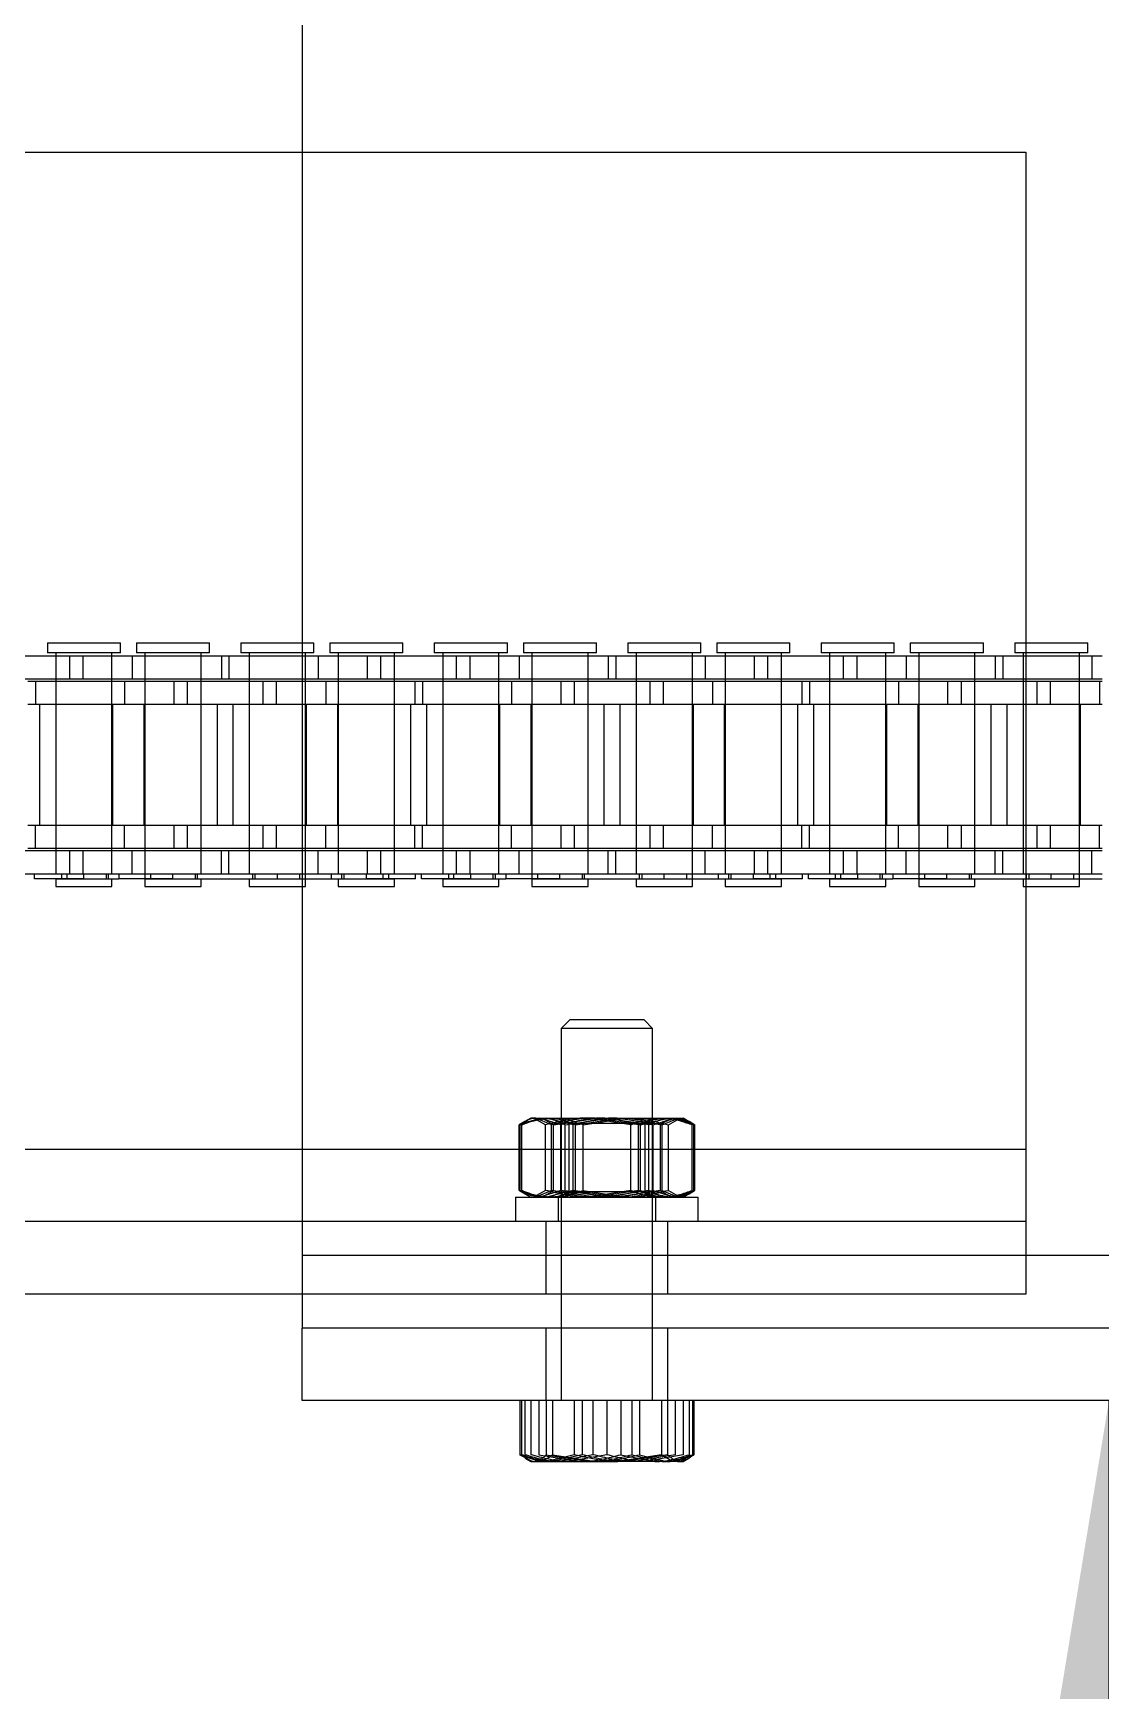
# Model space of a CAD drawing. Header units: metres. Extents: x 0 to 21025, y 0 to 14850.
# Drawn here: x 2810.4 to 2880.5, y 9020.6 to 9129.4 of the extents above; entities that cross this region are included whole.
import ezdxf

# ---------------------------------------------------------------- set-up
doc = ezdxf.new("R2010")
doc.units = ezdxf.units.M
doc.header["$LTSCALE"] = 25
doc.linetypes.add('HIDDEN2', pattern=[4.7625, 3.175, -1.5875])
for name, color, linetype in [('SDM', 7, 'Continuous'), ('SL4', 4, 'Continuous'), ('ST1', 7, 'HIDDEN2')]:
    doc.layers.add(name, color=color, linetype=linetype)
doc.styles.add('ROMANS', font='ROMANS.SHX')
doc.dimstyles.new('25___1-25', dxfattribs={"dimscale": 25, "dimtxt": 2.5, "dimasz": 2, "dimexe": 1.5, "dimexo": 1, "dimgap": 0.5, "dimtad": 1, "dimzin": 12, "dimtxsty": 'ROMANS', "dimcen": 0, "dimclrd": 256, "dimclre": 256, "dimclrt": 3, "dimazin": 3, "dimtfac": 1, "dimtmove": 0, "dimatfit": 0, "dimfxl": 1, "dimlwd": -1, "dimlwe": -1, "dimarcsym": 0})

msp = doc.modelspace()

# ---------------------------------------------------------------- linework, layer by layer
at = {"layer": 'SL4'}
for p, q in [((2828.064, 9261.149), (2828.064, 9121.619)), ((2085.807, 9121.619), (2875.564, 9121.619)), ((2875.564, 9121.619), (2875.564, 9056.144)), ((2875.564, 9089.384), (2879.629, 9089.384)), ((2879.629, 9088.725), (2879.629, 9089.384)), ((2879.629, 9088.725), (2875.564, 9088.725)), ((2875.564, 9088.541), (2879.903, 9088.541)), ((2879.075, 9088.541), (2879.075, 9088.725)), ((2879.903, 9088.541), (2879.903, 9087.021)), ((2879.903, 9088.541), (2880.564, 9088.541)), ((2875.564, 9087.021), (2879.903, 9087.021)), ((2879.075, 9086.869), (2879.075, 9087.021)), ((2879.903, 9087.021), (2880.564, 9087.021)), ((2875.564, 9086.869), (2876.298, 9086.869)), ((2876.298, 9085.349), (2876.298, 9086.869)), ((2876.298, 9086.869), (2877.158, 9086.869)), ((2877.158, 9086.869), (2877.158, 9085.349)), ((2877.158, 9086.869), (2880.564, 9086.869)), ((2875.564, 9085.349), (2876.298, 9085.349)), ((2876.298, 9085.349), (2877.158, 9085.349)), ((2877.158, 9085.349), (2880.564, 9085.349)), ((2879.118, 9085.349), (2879.118, 9077.419)), ((2875.564, 9077.419), (2876.298, 9077.419)), ((2876.298, 9075.899), (2876.298, 9077.419)), ((2876.298, 9077.419), (2877.158, 9077.419)), ((2877.158, 9077.419), (2877.158, 9075.899)), ((2877.158, 9077.419), (2880.564, 9077.419)), ((2875.564, 9075.899), (2876.298, 9075.899)), ((2875.564, 9075.747), (2879.903, 9075.747)), ((2876.298, 9075.899), (2877.158, 9075.899)), ((2877.158, 9075.899), (2880.564, 9075.899)), ((2879.075, 9075.747), (2879.075, 9075.899)), ((2879.903, 9074.227), (2879.903, 9075.747)), ((2879.903, 9075.747), (2880.564, 9075.747)), ((2875.564, 9074.227), (2879.903, 9074.227)), ((2879.903, 9074.227), (2880.564, 9074.227)), ((2875.564, 9073.894), (2880.564, 9073.894)), ((2879.075, 9073.858), (2875.564, 9073.858)), ((2875.564, 9073.384), (2879.075, 9073.384)), ((2875.754, 9073.894), (2875.754, 9073.858)), ((2878.706, 9073.858), (2878.706, 9073.894)), ((2879.075, 9073.384), (2879.075, 9073.858)), ((2085.802, 9056.144), (2875.564, 9056.144)), ((2875.564, 9056.144), (2875.564, 9046.619)), ((2880.564, 9049.146), (2875.564, 9049.146)), ((2875.564, 9046.619), (1925.562, 9046.619)), ((2828.064, 9046.619), (2828.064, 9044.384)), ((2845.064, 9046.619), (2845.064, 9044.384)), ((2851.064, 9044.384), (2851.064, 9046.619)), ((2828.064, 9039.621), (2828.064, 9044.384)), ((2928.064, 9044.384), (2828.064, 9044.384)), ((2928.064, 9039.621), (2828.064, 9039.621)), ((2842.35, 9039.621), (2842.35, 9036.068)), ((2845.921, 9039.621), (2845.921, 9036.068)), ((2851.636, 9039.621), (2851.636, 9036.068)), ((2853.778, 9039.621), (2853.778, 9036.068)), ((2842.35, 9036.068), (2842.695, 9035.891)), ((2842.68, 9035.843), (2843.064, 9035.621)), ((2845.921, 9036.068), (2844.136, 9035.621)), ((2851.636, 9036.068), (2848.778, 9035.621)), ((2853.064, 9035.621), (2853.449, 9035.843)), ((2843.064, 9035.621), (2844.136, 9035.621)), ((2844.136, 9035.621), (2848.778, 9035.621)), ((2852.707, 9035.621), (2848.778, 9035.621)), ((2852.707, 9035.621), (2853.064, 9035.621))]:
    msp.add_line(p, q, dxfattribs=at)
for points, knots in [([(2844.136, 9035.621), (2844.093, 9035.622), (2843.49, 9035.628), (2842.899, 9035.856), (2842.35, 9036.068)], [0, 0, 0, 0, 0.0702006, 1, 1, 1, 1]), ([(2848.778, 9035.621), (2848.711, 9035.622), (2847.746, 9035.628), (2846.8, 9035.856), (2845.921, 9036.068)], [0, 0, 0, 0, 0.0702006, 1, 1, 1, 1]), ([(2852.707, 9035.621), (2852.623, 9035.626), (2852.26, 9035.647), (2851.907, 9035.885), (2851.636, 9036.068)], [0, 0, 0, 0, 0.2318493, 1, 1, 1, 1]), ([(2853.778, 9036.068), (2853.705, 9036.012), (2853.356, 9035.749), (2852.993, 9035.677), (2852.707, 9035.621)], [0, 0, 0, 0, 0.2110008, 1, 1, 1, 1])]:
    msp.add_open_spline(points, degree=3, knots=knots, dxfattribs=at)
at = {"layer": 'ST1'}
for p, q in [((2828.064, 9121.619), (2828.064, 9049.146)), ((2811.332, 9089.384), (2816.129, 9089.384)), ((2811.332, 9089.384), (2811.332, 9088.725)), ((2816.129, 9088.725), (2816.129, 9089.384)), ((2817.18, 9089.384), (2821.977, 9089.384)), ((2817.18, 9089.384), (2817.18, 9088.725)), ((2821.977, 9088.725), (2821.977, 9089.384)), ((2824.032, 9089.384), (2828.829, 9089.384)), ((2824.032, 9089.384), (2824.032, 9088.725)), ((2828.829, 9088.725), (2828.829, 9089.384)), ((2829.88, 9089.384), (2834.677, 9089.384)), ((2829.88, 9089.384), (2829.88, 9088.725)), ((2834.677, 9088.725), (2834.677, 9089.384)), ((2836.732, 9089.384), (2841.529, 9089.384)), ((2836.732, 9089.384), (2836.732, 9088.725)), ((2841.529, 9088.725), (2841.529, 9089.384)), ((2842.58, 9089.384), (2847.377, 9089.384)), ((2842.58, 9089.384), (2842.58, 9088.725)), ((2847.377, 9088.725), (2847.377, 9089.384)), ((2849.432, 9089.384), (2854.229, 9089.384)), ((2849.432, 9089.384), (2849.432, 9088.725)), ((2854.229, 9088.725), (2854.229, 9089.384)), ((2855.28, 9089.384), (2860.077, 9089.384)), ((2855.28, 9089.384), (2855.28, 9088.725)), ((2860.077, 9088.725), (2860.077, 9089.384)), ((2862.132, 9089.384), (2866.929, 9089.384)), ((2862.132, 9089.384), (2862.132, 9088.725)), ((2866.929, 9088.725), (2866.929, 9089.384)), ((2867.98, 9089.384), (2872.777, 9089.384)), ((2867.98, 9089.384), (2867.98, 9088.725)), ((2872.777, 9088.725), (2872.777, 9089.384)), ((2874.832, 9089.384), (2875.564, 9089.384)), ((2874.832, 9089.384), (2874.832, 9088.725)), ((2803.704, 9088.541), (2812.799, 9088.541)), ((2816.129, 9088.725), (2811.332, 9088.725)), ((2811.885, 9088.725), (2811.885, 9074.227)), ((2811.885, 9088.541), (2811.885, 9087.021)), ((2812.799, 9088.541), (2813.659, 9088.541)), ((2812.799, 9087.021), (2812.799, 9088.541)), ((2813.659, 9088.541), (2822.754, 9088.541)), ((2813.659, 9088.541), (2813.659, 9087.021)), ((2815.575, 9074.227), (2815.575, 9088.725)), ((2815.575, 9087.021), (2815.575, 9088.541)), ((2816.905, 9088.541), (2816.905, 9087.021)), ((2821.977, 9088.725), (2817.18, 9088.725)), ((2817.734, 9088.725), (2817.734, 9074.227)), ((2817.734, 9088.541), (2817.734, 9087.021)), ((2821.424, 9074.227), (2821.424, 9088.725)), ((2821.424, 9087.021), (2821.424, 9088.541)), ((2822.754, 9088.541), (2822.754, 9087.021)), ((2822.754, 9088.541), (2829.104, 9088.541)), ((2823.255, 9088.541), (2823.255, 9087.021)), ((2828.829, 9088.725), (2824.032, 9088.725)), ((2824.585, 9088.725), (2824.585, 9074.227)), ((2824.585, 9088.541), (2824.585, 9087.021)), ((2828.275, 9074.227), (2828.275, 9088.725)), ((2828.275, 9087.021), (2828.275, 9088.541)), ((2829.104, 9088.541), (2829.104, 9087.021)), ((2829.104, 9088.541), (2838.199, 9088.541)), ((2834.677, 9088.725), (2829.88, 9088.725)), ((2830.433, 9088.725), (2830.433, 9074.227)), ((2830.433, 9088.541), (2830.433, 9087.021)), ((2832.35, 9087.021), (2832.35, 9088.541)), ((2833.21, 9088.541), (2833.21, 9087.021)), ((2834.123, 9074.227), (2834.123, 9088.725)), ((2834.123, 9087.021), (2834.123, 9088.541)), ((2841.529, 9088.725), (2836.732, 9088.725)), ((2837.285, 9088.725), (2837.285, 9074.227)), ((2837.285, 9088.541), (2837.285, 9087.021)), ((2838.199, 9088.541), (2839.058, 9088.541)), ((2838.199, 9087.021), (2838.199, 9088.541)), ((2839.058, 9088.541), (2848.153, 9088.541)), ((2839.058, 9088.541), (2839.058, 9087.021)), ((2840.975, 9074.227), (2840.975, 9088.725)), ((2840.975, 9087.021), (2840.975, 9088.541)), ((2842.305, 9088.541), (2842.305, 9087.021)), ((2847.377, 9088.725), (2842.58, 9088.725)), ((2843.133, 9088.725), (2843.133, 9074.227)), ((2843.133, 9088.541), (2843.133, 9087.021)), ((2846.823, 9074.227), (2846.823, 9088.725)), ((2846.823, 9087.021), (2846.823, 9088.541)), ((2848.153, 9088.541), (2848.153, 9087.021)), ((2848.153, 9088.541), (2854.503, 9088.541)), ((2848.655, 9088.541), (2848.655, 9087.021)), ((2854.229, 9088.725), (2849.432, 9088.725)), ((2849.985, 9088.725), (2849.985, 9074.227)), ((2849.985, 9088.541), (2849.985, 9087.021)), ((2853.675, 9074.227), (2853.675, 9088.725)), ((2853.675, 9087.021), (2853.675, 9088.541)), ((2854.503, 9088.541), (2854.503, 9087.021)), ((2854.503, 9088.541), (2863.598, 9088.541)), ((2860.077, 9088.725), (2855.28, 9088.725)), ((2855.833, 9088.725), (2855.833, 9074.227)), ((2855.833, 9088.541), (2855.833, 9087.021)), ((2857.75, 9087.021), (2857.75, 9088.541)), ((2858.61, 9088.541), (2858.61, 9087.021)), ((2859.523, 9074.227), (2859.523, 9088.725)), ((2859.523, 9087.021), (2859.523, 9088.541)), ((2866.929, 9088.725), (2862.132, 9088.725)), ((2862.685, 9088.725), (2862.685, 9074.227)), ((2862.685, 9088.541), (2862.685, 9087.021)), ((2863.598, 9088.541), (2864.458, 9088.541)), ((2863.598, 9087.021), (2863.598, 9088.541)), ((2864.458, 9088.541), (2873.553, 9088.541)), ((2864.458, 9088.541), (2864.458, 9087.021)), ((2866.375, 9074.227), (2866.375, 9088.725)), ((2866.375, 9087.021), (2866.375, 9088.541)), ((2867.705, 9088.541), (2867.705, 9087.021)), ((2872.777, 9088.725), (2867.98, 9088.725)), ((2868.533, 9088.725), (2868.533, 9074.227)), ((2868.533, 9088.541), (2868.533, 9087.021)), ((2872.223, 9074.227), (2872.223, 9088.725)), ((2872.223, 9087.021), (2872.223, 9088.541)), ((2873.553, 9088.541), (2873.553, 9087.021)), ((2873.553, 9088.541), (2875.564, 9088.541)), ((2874.055, 9088.541), (2874.055, 9087.021)), ((2875.564, 9088.725), (2874.832, 9088.725)), ((2875.385, 9088.725), (2875.385, 9074.227)), ((2875.385, 9088.541), (2875.385, 9087.021)), ((2879.075, 9087.021), (2879.075, 9088.541)), ((2879.075, 9087.021), (2879.075, 9088.541)), ((2879.903, 9088.541), (2879.903, 9087.021)), ((2803.704, 9087.021), (2812.799, 9087.021)), ((2812.799, 9087.021), (2813.659, 9087.021)), ((2813.659, 9087.021), (2822.754, 9087.021)), ((2822.754, 9087.021), (2829.104, 9087.021)), ((2829.104, 9087.021), (2838.199, 9087.021)), ((2838.199, 9087.021), (2839.058, 9087.021)), ((2839.058, 9087.021), (2848.153, 9087.021)), ((2848.153, 9087.021), (2854.503, 9087.021)), ((2854.503, 9087.021), (2863.598, 9087.021)), ((2863.598, 9087.021), (2864.458, 9087.021)), ((2864.458, 9087.021), (2873.553, 9087.021)), ((2873.553, 9087.021), (2875.564, 9087.021)), ((2810.054, 9086.869), (2816.404, 9086.869)), ((2810.555, 9086.869), (2810.555, 9085.349)), ((2811.885, 9086.869), (2811.885, 9085.349)), ((2815.575, 9085.349), (2815.575, 9086.869)), ((2816.404, 9086.869), (2816.404, 9085.349)), ((2816.404, 9086.869), (2825.499, 9086.869)), ((2817.734, 9086.869), (2817.734, 9085.349)), ((2819.65, 9085.349), (2819.65, 9086.869)), ((2820.51, 9086.869), (2820.51, 9085.349)), ((2821.424, 9085.349), (2821.424, 9086.869)), ((2824.585, 9086.869), (2824.585, 9085.349)), ((2825.499, 9086.869), (2826.358, 9086.869)), ((2825.499, 9085.349), (2825.499, 9086.869)), ((2826.358, 9086.869), (2835.453, 9086.869)), ((2826.358, 9086.869), (2826.358, 9085.349)), ((2828.275, 9085.349), (2828.275, 9086.869)), ((2829.605, 9086.869), (2829.605, 9085.349)), ((2830.433, 9086.869), (2830.433, 9085.349)), ((2834.123, 9085.349), (2834.123, 9086.869)), ((2835.453, 9086.869), (2835.453, 9085.349)), ((2835.453, 9086.869), (2841.803, 9086.869)), ((2835.955, 9086.869), (2835.955, 9085.349)), ((2837.285, 9086.869), (2837.285, 9085.349)), ((2840.975, 9085.349), (2840.975, 9086.869)), ((2841.803, 9086.869), (2841.803, 9085.349)), ((2841.803, 9086.869), (2850.898, 9086.869)), ((2843.133, 9086.869), (2843.133, 9085.349)), ((2845.05, 9085.349), (2845.05, 9086.869)), ((2845.91, 9086.869), (2845.91, 9085.349)), ((2846.823, 9085.349), (2846.823, 9086.869)), ((2849.985, 9086.869), (2849.985, 9085.349)), ((2850.898, 9086.869), (2851.758, 9086.869)), ((2850.898, 9085.349), (2850.898, 9086.869)), ((2851.758, 9086.869), (2860.853, 9086.869)), ((2851.758, 9086.869), (2851.758, 9085.349)), ((2853.675, 9085.349), (2853.675, 9086.869)), ((2855.005, 9086.869), (2855.005, 9085.349)), ((2855.833, 9086.869), (2855.833, 9085.349)), ((2859.523, 9085.349), (2859.523, 9086.869)), ((2860.853, 9086.869), (2860.853, 9085.349)), ((2860.853, 9086.869), (2867.203, 9086.869)), ((2861.355, 9086.869), (2861.355, 9085.349)), ((2862.685, 9086.869), (2862.685, 9085.349)), ((2866.375, 9085.349), (2866.375, 9086.869)), ((2867.203, 9086.869), (2867.203, 9085.349)), ((2867.203, 9086.869), (2875.564, 9086.869)), ((2868.533, 9086.869), (2868.533, 9085.349)), ((2870.45, 9085.349), (2870.45, 9086.869)), ((2871.31, 9086.869), (2871.31, 9085.349)), ((2872.223, 9085.349), (2872.223, 9086.869)), ((2875.385, 9086.869), (2875.385, 9085.349)), ((2879.075, 9075.899), (2879.075, 9086.869)), ((2879.075, 9085.349), (2879.075, 9086.869)), ((2880.405, 9086.869), (2880.405, 9085.349)), ((2810.054, 9085.349), (2816.404, 9085.349)), ((2810.839, 9077.419), (2810.839, 9085.349)), ((2811.885, 9085.349), (2811.885, 9077.419)), ((2815.575, 9077.419), (2815.575, 9085.349)), ((2815.619, 9085.349), (2815.619, 9077.419)), ((2816.404, 9085.349), (2825.499, 9085.349)), ((2817.69, 9077.419), (2817.69, 9085.349)), ((2817.734, 9085.349), (2817.734, 9077.419)), ((2821.424, 9077.419), (2821.424, 9085.349)), ((2822.47, 9085.349), (2822.47, 9077.419)), ((2823.539, 9077.419), (2823.539, 9085.349)), ((2824.585, 9085.349), (2824.585, 9077.419)), ((2825.499, 9085.349), (2826.358, 9085.349)), ((2826.358, 9085.349), (2835.453, 9085.349)), ((2828.275, 9077.419), (2828.275, 9085.349)), ((2828.318, 9085.349), (2828.318, 9077.419)), ((2830.39, 9077.419), (2830.39, 9085.349)), ((2830.433, 9085.349), (2830.433, 9077.419)), ((2834.123, 9077.419), (2834.123, 9085.349)), ((2835.17, 9085.349), (2835.17, 9077.419)), ((2835.453, 9085.349), (2841.803, 9085.349)), ((2836.238, 9077.419), (2836.238, 9085.349)), ((2837.285, 9085.349), (2837.285, 9077.419)), ((2840.975, 9077.419), (2840.975, 9085.349)), ((2841.018, 9085.349), (2841.018, 9077.419)), ((2841.803, 9085.349), (2850.898, 9085.349)), ((2843.09, 9077.419), (2843.09, 9085.349)), ((2843.133, 9085.349), (2843.133, 9077.419)), ((2846.823, 9077.419), (2846.823, 9085.349)), ((2847.87, 9085.349), (2847.87, 9077.419)), ((2848.938, 9077.419), (2848.938, 9085.349)), ((2849.985, 9085.349), (2849.985, 9077.419)), ((2850.898, 9085.349), (2851.758, 9085.349)), ((2851.758, 9085.349), (2860.853, 9085.349)), ((2853.675, 9077.419), (2853.675, 9085.349)), ((2853.718, 9085.349), (2853.718, 9077.419)), ((2855.79, 9077.419), (2855.79, 9085.349)), ((2855.833, 9085.349), (2855.833, 9077.419)), ((2859.523, 9077.419), (2859.523, 9085.349)), ((2860.57, 9085.349), (2860.57, 9077.419)), ((2860.853, 9085.349), (2867.203, 9085.349)), ((2861.638, 9077.419), (2861.638, 9085.349)), ((2862.685, 9085.349), (2862.685, 9077.419)), ((2866.375, 9077.419), (2866.375, 9085.349)), ((2866.418, 9085.349), (2866.418, 9077.419)), ((2867.203, 9085.349), (2875.564, 9085.349)), ((2868.49, 9077.419), (2868.49, 9085.349)), ((2868.533, 9085.349), (2868.533, 9077.419)), ((2872.223, 9077.419), (2872.223, 9085.349)), ((2873.27, 9085.349), (2873.27, 9077.419)), ((2874.338, 9077.419), (2874.338, 9085.349)), ((2875.385, 9085.349), (2875.385, 9077.419)), ((2879.075, 9077.419), (2879.075, 9085.349)), ((2810.054, 9077.419), (2816.404, 9077.419)), ((2810.555, 9075.899), (2810.555, 9077.419)), ((2811.885, 9077.419), (2811.885, 9075.899)), ((2815.575, 9075.899), (2815.575, 9077.419)), ((2816.404, 9075.899), (2816.404, 9077.419)), ((2816.404, 9077.419), (2825.499, 9077.419)), ((2817.734, 9077.419), (2817.734, 9075.899)), ((2819.65, 9075.899), (2819.65, 9077.419)), ((2820.51, 9077.419), (2820.51, 9075.899)), ((2821.424, 9075.899), (2821.424, 9077.419)), ((2824.585, 9077.419), (2824.585, 9075.899)), ((2825.499, 9077.419), (2826.358, 9077.419)), ((2825.499, 9075.899), (2825.499, 9077.419)), ((2826.358, 9077.419), (2835.453, 9077.419)), ((2826.358, 9077.419), (2826.358, 9075.899)), ((2828.275, 9075.899), (2828.275, 9077.419)), ((2829.605, 9075.899), (2829.605, 9077.419)), ((2830.433, 9077.419), (2830.433, 9075.899)), ((2834.123, 9075.899), (2834.123, 9077.419)), ((2835.453, 9075.899), (2835.453, 9077.419)), ((2835.453, 9077.419), (2841.803, 9077.419)), ((2835.955, 9075.899), (2835.955, 9077.419)), ((2837.285, 9077.419), (2837.285, 9075.899)), ((2840.975, 9075.899), (2840.975, 9077.419)), ((2841.803, 9075.899), (2841.803, 9077.419)), ((2841.803, 9077.419), (2850.898, 9077.419)), ((2843.133, 9077.419), (2843.133, 9075.899)), ((2845.05, 9075.899), (2845.05, 9077.419)), ((2845.91, 9077.419), (2845.91, 9075.899)), ((2846.823, 9075.899), (2846.823, 9077.419)), ((2849.985, 9077.419), (2849.985, 9075.899)), ((2850.898, 9077.419), (2851.758, 9077.419)), ((2850.898, 9075.899), (2850.898, 9077.419)), ((2851.758, 9077.419), (2860.853, 9077.419)), ((2851.758, 9077.419), (2851.758, 9075.899)), ((2853.675, 9075.899), (2853.675, 9077.419)), ((2855.005, 9075.899), (2855.005, 9077.419)), ((2855.833, 9077.419), (2855.833, 9075.899)), ((2859.523, 9075.899), (2859.523, 9077.419)), ((2860.853, 9075.899), (2860.853, 9077.419)), ((2860.853, 9077.419), (2867.203, 9077.419)), ((2861.355, 9075.899), (2861.355, 9077.419)), ((2862.685, 9077.419), (2862.685, 9075.899)), ((2866.375, 9075.899), (2866.375, 9077.419)), ((2867.203, 9075.899), (2867.203, 9077.419)), ((2867.203, 9077.419), (2875.564, 9077.419)), ((2868.533, 9077.419), (2868.533, 9075.899)), ((2870.45, 9075.899), (2870.45, 9077.419)), ((2871.31, 9077.419), (2871.31, 9075.899)), ((2872.223, 9075.899), (2872.223, 9077.419)), ((2875.385, 9077.419), (2875.385, 9075.899)), ((2879.075, 9075.899), (2879.075, 9077.419)), ((2880.405, 9075.899), (2880.405, 9077.419)), ((2803.704, 9075.747), (2812.799, 9075.747)), ((2810.054, 9075.899), (2816.404, 9075.899)), ((2811.885, 9075.747), (2811.885, 9074.227)), ((2812.799, 9075.747), (2813.659, 9075.747)), ((2812.799, 9074.227), (2812.799, 9075.747)), ((2813.659, 9075.747), (2822.754, 9075.747)), ((2813.659, 9075.747), (2813.659, 9074.227)), ((2815.575, 9074.227), (2815.575, 9075.747)), ((2816.404, 9075.899), (2825.499, 9075.899)), ((2816.905, 9074.227), (2816.905, 9075.747)), ((2817.734, 9075.747), (2817.734, 9073.894)), ((2821.424, 9074.227), (2821.424, 9075.747)), ((2822.754, 9074.227), (2822.754, 9075.747)), ((2822.754, 9075.747), (2829.104, 9075.747)), ((2823.255, 9074.227), (2823.255, 9075.747)), ((2824.585, 9075.747), (2824.585, 9074.227)), ((2825.499, 9075.899), (2826.358, 9075.899)), ((2826.358, 9075.899), (2835.453, 9075.899)), ((2828.275, 9073.894), (2828.275, 9075.747)), ((2829.104, 9074.227), (2829.104, 9075.747)), ((2829.104, 9075.747), (2838.199, 9075.747)), ((2830.433, 9075.747), (2830.433, 9074.227)), ((2832.35, 9074.227), (2832.35, 9075.747)), ((2833.21, 9075.747), (2833.21, 9074.227)), ((2834.123, 9074.227), (2834.123, 9075.747)), ((2835.453, 9075.899), (2841.803, 9075.899)), ((2837.285, 9075.747), (2837.285, 9074.227)), ((2838.199, 9075.747), (2839.058, 9075.747)), ((2838.199, 9074.227), (2838.199, 9075.747)), ((2839.058, 9075.747), (2848.153, 9075.747)), ((2839.058, 9075.747), (2839.058, 9074.227)), ((2840.975, 9074.227), (2840.975, 9075.747)), ((2841.803, 9075.899), (2850.898, 9075.899)), ((2842.305, 9074.227), (2842.305, 9075.747)), ((2843.133, 9075.747), (2843.133, 9073.894)), ((2846.823, 9074.227), (2846.823, 9075.747)), ((2848.153, 9074.227), (2848.153, 9075.747)), ((2848.153, 9075.747), (2854.503, 9075.747)), ((2848.655, 9074.227), (2848.655, 9075.747)), ((2849.985, 9075.747), (2849.985, 9074.227)), ((2850.898, 9075.899), (2851.758, 9075.899)), ((2851.758, 9075.899), (2860.853, 9075.899)), ((2853.675, 9073.894), (2853.675, 9075.747)), ((2854.503, 9074.227), (2854.503, 9075.747)), ((2854.503, 9075.747), (2863.598, 9075.747)), ((2855.833, 9075.747), (2855.833, 9074.227)), ((2857.75, 9074.227), (2857.75, 9075.747)), ((2858.61, 9075.747), (2858.61, 9074.227)), ((2859.523, 9074.227), (2859.523, 9075.747)), ((2860.853, 9075.899), (2867.203, 9075.899)), ((2862.685, 9075.747), (2862.685, 9074.227)), ((2863.598, 9075.747), (2864.458, 9075.747)), ((2863.598, 9074.227), (2863.598, 9075.747)), ((2864.458, 9075.747), (2873.553, 9075.747)), ((2864.458, 9075.747), (2864.458, 9074.227)), ((2866.375, 9074.227), (2866.375, 9075.747)), ((2867.203, 9075.899), (2875.564, 9075.899)), ((2867.705, 9074.227), (2867.705, 9075.747)), ((2868.533, 9075.747), (2868.533, 9073.894)), ((2872.223, 9074.227), (2872.223, 9075.747)), ((2873.553, 9074.227), (2873.553, 9075.747)), ((2873.553, 9075.747), (2875.564, 9075.747)), ((2874.055, 9074.227), (2874.055, 9075.747)), ((2875.385, 9075.747), (2875.385, 9074.227)), ((2879.075, 9073.894), (2879.075, 9075.747)), ((2879.075, 9074.227), (2879.075, 9075.747)), ((2879.903, 9074.227), (2879.903, 9075.747)), ((2803.704, 9074.227), (2812.799, 9074.227)), ((2810.5, 9073.894), (2810.5, 9074.227)), ((2812.254, 9074.227), (2812.254, 9073.858)), ((2812.623, 9073.894), (2812.623, 9074.227)), ((2812.799, 9074.227), (2813.659, 9074.227)), ((2813.659, 9074.227), (2822.754, 9074.227)), ((2813.73, 9073.894), (2813.73, 9074.227)), ((2815.206, 9073.858), (2815.206, 9074.227)), ((2815.349, 9073.894), (2815.349, 9074.227)), ((2816.027, 9074.227), (2816.027, 9073.894)), ((2818.103, 9074.227), (2818.103, 9073.858)), ((2819.579, 9073.894), (2819.579, 9074.227)), ((2821.055, 9073.858), (2821.055, 9074.227)), ((2821.198, 9073.894), (2821.198, 9074.227)), ((2822.754, 9074.227), (2829.104, 9074.227)), ((2824.811, 9073.894), (2824.811, 9074.227)), ((2824.954, 9074.227), (2824.954, 9073.858)), ((2826.43, 9073.894), (2826.43, 9074.227)), ((2827.906, 9073.858), (2827.906, 9074.227)), ((2829.104, 9074.227), (2838.199, 9074.227)), ((2829.982, 9073.894), (2829.982, 9074.227)), ((2830.659, 9073.894), (2830.659, 9074.227)), ((2830.803, 9074.227), (2830.803, 9073.858)), ((2832.279, 9073.894), (2832.279, 9074.227)), ((2833.386, 9073.894), (2833.386, 9074.227)), ((2833.755, 9073.858), (2833.755, 9074.227)), ((2835.509, 9073.894), (2835.509, 9074.227)), ((2835.9, 9073.894), (2835.9, 9074.227)), ((2837.654, 9074.227), (2837.654, 9073.858)), ((2838.023, 9073.894), (2838.023, 9074.227)), ((2838.199, 9074.227), (2839.058, 9074.227)), ((2839.058, 9074.227), (2848.153, 9074.227)), ((2839.13, 9073.894), (2839.13, 9074.227)), ((2840.606, 9073.858), (2840.606, 9074.227)), ((2840.749, 9073.894), (2840.749, 9074.227)), ((2841.426, 9074.227), (2841.426, 9073.894)), ((2843.502, 9074.227), (2843.502, 9073.858)), ((2844.978, 9073.894), (2844.978, 9074.227)), ((2846.454, 9073.858), (2846.454, 9074.227)), ((2846.598, 9073.894), (2846.598, 9074.227)), ((2848.153, 9074.227), (2854.503, 9074.227)), ((2850.211, 9073.894), (2850.211, 9074.227)), ((2850.354, 9074.227), (2850.354, 9073.858)), ((2851.83, 9073.894), (2851.83, 9074.227)), ((2853.306, 9073.858), (2853.306, 9074.227)), ((2854.503, 9074.227), (2863.598, 9074.227)), ((2855.382, 9073.894), (2855.382, 9074.227)), ((2856.059, 9073.894), (2856.059, 9074.227)), ((2856.202, 9074.227), (2856.202, 9073.858)), ((2857.678, 9073.894), (2857.678, 9074.227)), ((2858.785, 9073.894), (2858.785, 9074.227)), ((2859.154, 9073.858), (2859.154, 9074.227)), ((2860.909, 9073.894), (2860.909, 9074.227)), ((2861.3, 9073.894), (2861.3, 9074.227)), ((2863.054, 9074.227), (2863.054, 9073.858)), ((2863.423, 9073.894), (2863.423, 9074.227)), ((2863.598, 9074.227), (2864.458, 9074.227)), ((2864.458, 9074.227), (2873.553, 9074.227)), ((2864.53, 9073.894), (2864.53, 9074.227)), ((2866.006, 9073.858), (2866.006, 9074.227)), ((2866.149, 9073.894), (2866.149, 9074.227)), ((2866.826, 9074.227), (2866.826, 9073.894)), ((2868.902, 9074.227), (2868.902, 9073.858)), ((2870.378, 9073.894), (2870.378, 9074.227)), ((2871.854, 9073.858), (2871.854, 9074.227)), ((2871.997, 9073.894), (2871.997, 9074.227)), ((2873.553, 9074.227), (2875.564, 9074.227)), ((2875.611, 9073.894), (2875.611, 9074.227)), ((2875.754, 9074.227), (2875.754, 9073.894)), ((2877.23, 9073.894), (2877.23, 9074.227)), ((2878.706, 9073.894), (2878.706, 9074.227)), ((2813.73, 9073.894), (2810.5, 9073.894)), ((2815.575, 9073.858), (2811.885, 9073.858)), ((2811.885, 9073.858), (2811.885, 9073.384)), ((2811.885, 9073.384), (2815.575, 9073.384)), ((2813.73, 9073.894), (2816.027, 9073.894)), ((2815.575, 9073.384), (2815.575, 9073.858)), ((2819.579, 9073.894), (2816.027, 9073.894)), ((2821.424, 9073.858), (2817.734, 9073.858)), ((2817.734, 9073.858), (2817.734, 9073.384)), ((2817.734, 9073.384), (2821.424, 9073.384)), ((2819.579, 9073.894), (2832.279, 9073.894)), ((2821.424, 9073.384), (2821.424, 9073.858)), ((2828.275, 9073.858), (2824.585, 9073.858)), ((2824.585, 9073.858), (2824.585, 9073.384)), ((2824.585, 9073.384), (2828.275, 9073.384)), ((2828.275, 9073.384), (2828.275, 9073.858)), ((2834.123, 9073.858), (2830.433, 9073.858)), ((2830.433, 9073.858), (2830.433, 9073.384)), ((2830.433, 9073.384), (2834.123, 9073.384)), ((2835.509, 9073.894), (2832.279, 9073.894)), ((2834.123, 9073.384), (2834.123, 9073.858)), ((2839.13, 9073.894), (2835.9, 9073.894)), ((2840.975, 9073.858), (2837.285, 9073.858)), ((2837.285, 9073.858), (2837.285, 9073.384)), ((2837.285, 9073.384), (2840.975, 9073.384)), ((2839.13, 9073.894), (2841.426, 9073.894)), ((2840.975, 9073.384), (2840.975, 9073.858)), ((2844.978, 9073.894), (2841.426, 9073.894)), ((2846.823, 9073.858), (2843.133, 9073.858)), ((2843.133, 9073.858), (2843.133, 9073.384)), ((2843.133, 9073.384), (2846.823, 9073.384)), ((2844.978, 9073.894), (2857.678, 9073.894)), ((2846.823, 9073.384), (2846.823, 9073.858)), ((2853.675, 9073.858), (2849.985, 9073.858)), ((2849.985, 9073.858), (2849.985, 9073.384)), ((2849.985, 9073.384), (2853.675, 9073.384)), ((2853.675, 9073.384), (2853.675, 9073.858)), ((2859.523, 9073.858), (2855.833, 9073.858)), ((2855.833, 9073.858), (2855.833, 9073.384)), ((2855.833, 9073.384), (2859.523, 9073.384)), ((2860.909, 9073.894), (2857.678, 9073.894)), ((2859.523, 9073.384), (2859.523, 9073.858)), ((2864.53, 9073.894), (2861.3, 9073.894)), ((2866.375, 9073.858), (2862.685, 9073.858)), ((2862.685, 9073.858), (2862.685, 9073.384)), ((2862.685, 9073.384), (2866.375, 9073.384)), ((2864.53, 9073.894), (2866.826, 9073.894)), ((2866.375, 9073.384), (2866.375, 9073.858)), ((2870.378, 9073.894), (2866.826, 9073.894)), ((2872.223, 9073.858), (2868.533, 9073.858)), ((2868.533, 9073.858), (2868.533, 9073.384)), ((2868.533, 9073.384), (2872.223, 9073.384)), ((2870.378, 9073.894), (2875.564, 9073.894)), ((2872.223, 9073.384), (2872.223, 9073.858)), ((2875.564, 9073.858), (2875.385, 9073.858)), ((2875.385, 9073.858), (2875.385, 9073.384)), ((2875.385, 9073.384), (2875.564, 9073.384)), ((2845.619, 9064.621), (2845.064, 9064.067)), ((2850.51, 9064.621), (2845.619, 9064.621)), ((2851.064, 9064.067), (2850.51, 9064.621)), ((2850.85, 9064.067), (2845.064, 9064.067)), ((2845.064, 9064.067), (2845.064, 9046.619)), ((2851.064, 9064.067), (2850.85, 9064.067)), ((2851.064, 9046.619), (2851.064, 9064.067)), ((2842.293, 9053.428), (2842.293, 9057.734)), ((2842.671, 9057.954), (2842.306, 9057.743)), ((2842.34, 9053.428), (2842.34, 9057.734)), ((2842.361, 9053.428), (2842.361, 9057.734)), ((2842.47, 9053.428), (2842.47, 9057.734)), ((2842.832, 9058.047), (2842.671, 9057.954)), ((2843.064, 9058.181), (2842.832, 9058.047)), ((2843.064, 9058.181), (2843.25, 9058.181)), ((2843.136, 9058.028), (2843.808, 9058.181)), ((2844.031, 9057.734), (2843.25, 9058.181)), ((2843.25, 9058.181), (2846.828, 9058.181)), ((2844.434, 9057.734), (2843.397, 9058.181)), ((2845.035, 9057.734), (2843.664, 9058.181)), ((2844.031, 9053.428), (2844.031, 9057.734)), ((2845.853, 9057.734), (2844.096, 9058.181)), ((2844.434, 9053.428), (2844.434, 9057.734)), ((2844.551, 9057.734), (2847.413, 9058.181)), ((2844.551, 9053.428), (2844.551, 9057.734)), ((2845.035, 9053.428), (2845.035, 9057.734)), ((2845.064, 9058.181), (2845.564, 9057.831)), ((2845.322, 9057.734), (2848.208, 9058.181)), ((2845.322, 9053.428), (2845.322, 9057.734)), ((2849.853, 9057.831), (2845.564, 9057.831)), ((2845.564, 9057.831), (2845.564, 9053.357)), ((2845.853, 9053.428), (2845.853, 9057.734)), ((2845.991, 9057.734), (2848.843, 9058.181)), ((2845.991, 9053.428), (2845.991, 9057.734)), ((2846.503, 9057.734), (2849.3, 9058.181)), ((2846.503, 9053.428), (2846.503, 9057.734)), ((2849.626, 9057.734), (2846.828, 9058.181)), ((2846.828, 9058.181), (2851.642, 9058.181)), ((2850.137, 9057.734), (2847.285, 9058.181)), ((2850.806, 9057.734), (2847.921, 9058.181)), ((2851.577, 9057.734), (2848.715, 9058.181)), ((2849.626, 9053.428), (2849.626, 9057.734)), ((2849.853, 9057.831), (2850.564, 9057.831)), ((2850.137, 9053.428), (2850.137, 9057.734)), ((2850.276, 9057.734), (2852.032, 9058.181)), ((2850.276, 9053.428), (2850.276, 9057.734)), ((2850.564, 9053.357), (2850.564, 9057.831)), ((2850.806, 9053.428), (2850.806, 9057.734)), ((2851.093, 9057.734), (2852.464, 9058.181)), ((2851.093, 9053.428), (2851.093, 9057.734)), ((2851.577, 9053.428), (2851.577, 9057.734)), ((2851.642, 9058.181), (2853.064, 9058.181)), ((2851.694, 9057.734), (2852.731, 9058.181)), ((2851.694, 9053.428), (2851.694, 9057.734)), ((2852.097, 9057.734), (2852.878, 9058.181)), ((2852.097, 9053.428), (2852.097, 9057.734)), ((2853.296, 9058.047), (2853.064, 9058.181)), ((2853.457, 9057.954), (2853.296, 9058.047)), ((2853.756, 9057.782), (2853.457, 9057.954)), ((2853.659, 9053.428), (2853.659, 9057.734)), ((2853.747, 9057.765), (2853.835, 9057.734)), ((2853.767, 9053.428), (2853.767, 9057.734)), ((2853.789, 9053.428), (2853.789, 9057.734)), ((2853.835, 9053.428), (2853.835, 9057.734)), ((2085.802, 9056.144), (2875.564, 9056.144)), ((2842.381, 9053.397), (2842.293, 9053.428)), ((2842.706, 9053.269), (2842.361, 9053.428)), ((2842.372, 9053.381), (2842.671, 9053.208)), ((2842.871, 9053.182), (2842.47, 9053.428)), ((2844.031, 9053.428), (2843.25, 9052.981)), ((2844.434, 9053.428), (2843.397, 9052.981)), ((2845.035, 9053.428), (2843.664, 9052.981)), ((2845.853, 9053.428), (2844.096, 9052.981)), ((2844.551, 9053.428), (2847.413, 9052.981)), ((2845.564, 9053.357), (2845.064, 9053.006)), ((2845.322, 9053.428), (2848.208, 9052.981)), ((2845.564, 9053.357), (2850.564, 9053.357)), ((2845.991, 9053.428), (2848.843, 9052.981)), ((2846.503, 9053.428), (2849.3, 9052.981)), ((2849.626, 9053.428), (2846.828, 9052.981)), ((2850.137, 9053.428), (2847.285, 9052.981)), ((2850.806, 9053.428), (2847.921, 9052.981)), ((2851.577, 9053.428), (2848.715, 9052.981)), ((2850.276, 9053.428), (2852.032, 9052.981)), ((2851.064, 9053.006), (2850.564, 9053.357)), ((2851.093, 9053.428), (2852.464, 9052.981)), ((2851.694, 9053.428), (2852.731, 9052.981)), ((2852.097, 9053.428), (2852.878, 9052.981)), ((2853.257, 9053.182), (2853.659, 9053.428)), ((2853.422, 9053.269), (2853.767, 9053.428)), ((2853.457, 9053.208), (2853.821, 9053.418)), ((2842.064, 9052.981), (2854.064, 9052.981)), ((2842.064, 9052.981), (2842.064, 9051.381)), ((2842.671, 9053.208), (2842.832, 9053.115)), ((2842.832, 9053.115), (2843.064, 9052.981)), ((2844.864, 9052.981), (2844.864, 9051.381)), ((2845.064, 9053.006), (2850.211, 9053.006)), ((2845.064, 9053.006), (2845.064, 9052.981)), ((2850.211, 9053.006), (2851.064, 9053.006)), ((2851.064, 9052.981), (2851.064, 9053.006)), ((2851.264, 9051.381), (2851.264, 9052.981)), ((2853.064, 9052.981), (2853.296, 9053.115)), ((2853.296, 9053.115), (2853.457, 9053.208)), ((2854.064, 9051.381), (2854.064, 9052.981)), ((2875.564, 9051.381), (1875.564, 9051.381)), ((2844.064, 9051.381), (2844.064, 9046.619)), ((2852.064, 9046.619), (2852.064, 9051.381)), ((2928.064, 9049.146), (2828.064, 9049.146)), ((2828.064, 9049.146), (2828.064, 9046.619)), ((2875.564, 9049.146), (2828.064, 9049.146)), ((2844.064, 9044.384), (2844.064, 9039.621)), ((2845.064, 9044.384), (2845.064, 9039.621)), ((2851.064, 9039.621), (2851.064, 9044.384)), ((2852.064, 9039.621), (2852.064, 9044.384)), ((2842.452, 9039.621), (2842.452, 9036.068)), ((2842.67, 9039.621), (2842.67, 9036.068)), ((2843.064, 9039.621), (2843.064, 9036.068)), ((2843.585, 9039.621), (2843.585, 9036.068)), ((2844.085, 9039.621), (2844.085, 9036.068)), ((2844.493, 9039.621), (2844.493, 9036.068)), ((2846.43, 9039.621), (2846.43, 9036.068)), ((2847.149, 9039.621), (2847.149, 9036.068)), ((2848.064, 9039.621), (2848.064, 9036.068)), ((2848.98, 9039.621), (2848.98, 9036.068)), ((2849.698, 9039.621), (2849.698, 9036.068)), ((2850.207, 9039.621), (2850.207, 9036.068)), ((2852.043, 9039.621), (2852.043, 9036.068)), ((2852.543, 9039.621), (2852.543, 9036.068)), ((2853.064, 9039.621), (2853.064, 9036.068)), ((2853.459, 9039.621), (2853.459, 9036.068)), ((2853.677, 9039.621), (2853.677, 9036.068)), ((2843.585, 9036.068), (2846.282, 9035.621)), ((2844.085, 9036.068), (2846.892, 9035.621)), ((2846.43, 9036.068), (2844.441, 9035.621)), ((2844.493, 9036.068), (2847.35, 9035.621)), ((2847.149, 9036.068), (2844.909, 9035.621)), ((2848.064, 9036.068), (2845.564, 9035.621)), ((2848.98, 9036.068), (2851.219, 9035.621)), ((2852.043, 9036.068), (2849.237, 9035.621)), ((2849.698, 9036.068), (2851.687, 9035.621)), ((2852.543, 9036.068), (2849.846, 9035.621)), ((2850.207, 9036.068), (2851.993, 9035.621)), ((2853.064, 9036.068), (2850.564, 9035.621)), ((2853.269, 9035.803), (2852.86, 9035.621)), ((2843.02, 9035.648), (2843.127, 9035.621)), ((2853.125, 9035.719), (2853.001, 9035.621))]:
    msp.add_line(p, q, dxfattribs=at)
for points, knots in [([(2843.397, 9058.181), (2843.373, 9058.181), (2843.023, 9058.174), (2842.68, 9057.946), (2842.361, 9057.734)], [0, 0, 0, 0, 0.0702006, 1, 1, 1, 1]), ([(2842.361, 9057.734), (2842.514, 9057.802), (2843.105, 9058.064), (2843.72, 9058.131), (2844.176, 9058.181)], [0, 0, 0, 0, 0.2575513, 1, 1, 1, 1]), ([(2843.25, 9058.181), (2843.232, 9058.181), (2842.968, 9058.174), (2842.71, 9057.946), (2842.47, 9057.734)], [0, 0, 0, 0, 0.0702006, 1, 1, 1, 1]), ([(2842.47, 9057.734), (2842.639, 9057.802), (2843.296, 9058.064), (2843.979, 9058.131), (2844.486, 9058.181)], [0, 0, 0, 0, 0.2575513, 1, 1, 1, 1]), ([(2843.446, 9058.181), (2843.546, 9058.174), (2843.92, 9058.15), (2844.285, 9057.91), (2844.551, 9057.734)], [0, 0, 0, 0, 0.2686336, 1, 1, 1, 1]), ([(2843.808, 9058.181), (2843.945, 9058.174), (2844.458, 9058.15), (2844.957, 9057.91), (2845.322, 9057.734)], [0, 0, 0, 0, 0.2686336, 1, 1, 1, 1]), ([(2846.828, 9058.181), (2846.762, 9058.181), (2845.817, 9058.174), (2844.892, 9057.946), (2844.031, 9057.734)], [0, 0, 0, 0, 0.0702006, 1, 1, 1, 1]), ([(2844.176, 9058.181), (2844.341, 9058.174), (2844.956, 9058.15), (2845.554, 9057.91), (2845.991, 9057.734)], [0, 0, 0, 0, 0.2686336, 1, 1, 1, 1]), ([(2847.285, 9058.181), (2847.218, 9058.181), (2846.255, 9058.174), (2845.311, 9057.946), (2844.434, 9057.734)], [0, 0, 0, 0, 0.07020058, 1, 1, 1, 1]), ([(2844.486, 9058.181), (2844.67, 9058.174), (2845.352, 9058.15), (2846.017, 9057.91), (2846.503, 9057.734)], [0, 0, 0, 0, 0.2686336, 1, 1, 1, 1]), ([(2847.921, 9058.181), (2847.852, 9058.181), (2846.878, 9058.174), (2845.923, 9057.946), (2845.035, 9057.734)], [0, 0, 0, 0, 0.0702006, 1, 1, 1, 1]), ([(2848.715, 9058.181), (2848.647, 9058.181), (2847.68, 9058.174), (2846.733, 9057.946), (2845.853, 9057.734)], [0, 0, 0, 0, 0.0702006, 1, 1, 1, 1]), ([(2847.413, 9058.181), (2847.481, 9058.181), (2848.448, 9058.174), (2849.395, 9057.946), (2850.276, 9057.734)], [0, 0, 0, 0, 0.07020058, 1, 1, 1, 1]), ([(2848.208, 9058.181), (2848.276, 9058.181), (2849.251, 9058.174), (2850.205, 9057.946), (2851.093, 9057.734)], [0, 0, 0, 0, 0.0702006, 1, 1, 1, 1]), ([(2848.843, 9058.181), (2848.911, 9058.181), (2849.873, 9058.174), (2850.817, 9057.946), (2851.694, 9057.734)], [0, 0, 0, 0, 0.0702006, 1, 1, 1, 1]), ([(2849.3, 9058.181), (2849.366, 9058.181), (2850.311, 9058.174), (2851.236, 9057.946), (2852.097, 9057.734)], [0, 0, 0, 0, 0.0702006, 1, 1, 1, 1]), ([(2849.626, 9057.734), (2849.795, 9057.802), (2850.452, 9058.064), (2851.135, 9058.131), (2851.642, 9058.181)], [0, 0, 0, 0, 0.2575513, 1, 1, 1, 1]), ([(2850.137, 9057.734), (2850.289, 9057.802), (2850.881, 9058.064), (2851.496, 9058.131), (2851.952, 9058.181)], [0, 0, 0, 0, 0.2575513, 1, 1, 1, 1]), ([(2850.806, 9057.734), (2850.933, 9057.802), (2851.427, 9058.064), (2851.94, 9058.131), (2852.321, 9058.181)], [0, 0, 0, 0, 0.2575513, 1, 1, 1, 1]), ([(2851.577, 9057.734), (2851.67, 9057.802), (2852.03, 9058.064), (2852.405, 9058.131), (2852.683, 9058.181)], [0, 0, 0, 0, 0.2575513, 1, 1, 1, 1]), ([(2851.642, 9058.181), (2851.825, 9058.174), (2852.508, 9058.15), (2853.172, 9057.91), (2853.659, 9057.734)], [0, 0, 0, 0, 0.2686336, 1, 1, 1, 1]), ([(2851.952, 9058.181), (2852.117, 9058.174), (2852.731, 9058.15), (2853.33, 9057.91), (2853.767, 9057.734)], [0, 0, 0, 0, 0.2686336, 1, 1, 1, 1]), ([(2852.321, 9058.181), (2852.458, 9058.174), (2852.971, 9058.15), (2853.47, 9057.91), (2853.835, 9057.734)], [0, 0, 0, 0, 0.2686336, 1, 1, 1, 1]), ([(2852.731, 9058.181), (2852.755, 9058.181), (2853.105, 9058.174), (2853.448, 9057.946), (2853.767, 9057.734)], [0, 0, 0, 0, 0.0702006, 1, 1, 1, 1]), ([(2852.878, 9058.181), (2852.896, 9058.181), (2853.16, 9058.174), (2853.418, 9057.946), (2853.659, 9057.734)], [0, 0, 0, 0, 0.0702006, 1, 1, 1, 1]), ([(2842.293, 9053.428), (2842.42, 9053.36), (2842.914, 9053.098), (2843.427, 9053.031), (2843.808, 9052.981)], [0, 0, 0, 0, 0.2575513, 1, 1, 1, 1]), ([(2842.361, 9053.428), (2842.514, 9053.36), (2843.105, 9053.098), (2843.72, 9053.031), (2844.176, 9052.981)], [0, 0, 0, 0, 0.25755135, 1, 1, 1, 1]), ([(2842.47, 9053.428), (2842.639, 9053.36), (2843.296, 9053.098), (2843.979, 9053.031), (2844.486, 9052.981)], [0, 0, 0, 0, 0.2575513, 1, 1, 1, 1]), ([(2843.446, 9052.981), (2843.546, 9052.988), (2843.92, 9053.012), (2844.285, 9053.252), (2844.551, 9053.428)], [0, 0, 0, 0, 0.2686336, 1, 1, 1, 1]), ([(2843.808, 9052.981), (2843.945, 9052.988), (2844.458, 9053.012), (2844.957, 9053.252), (2845.322, 9053.428)], [0, 0, 0, 0, 0.2686336, 1, 1, 1, 1]), ([(2846.828, 9052.981), (2846.762, 9052.982), (2845.817, 9052.988), (2844.892, 9053.216), (2844.031, 9053.428)], [0, 0, 0, 0, 0.0702006, 1, 1, 1, 1]), ([(2844.176, 9052.981), (2844.341, 9052.988), (2844.956, 9053.012), (2845.554, 9053.252), (2845.991, 9053.428)], [0, 0, 0, 0, 0.2686336, 1, 1, 1, 1]), ([(2847.285, 9052.981), (2847.218, 9052.982), (2846.255, 9052.988), (2845.311, 9053.216), (2844.434, 9053.428)], [0, 0, 0, 0, 0.0702006, 1, 1, 1, 1]), ([(2844.486, 9052.981), (2844.67, 9052.988), (2845.352, 9053.012), (2846.017, 9053.252), (2846.503, 9053.428)], [0, 0, 0, 0, 0.2686336, 1, 1, 1, 1]), ([(2847.921, 9052.981), (2847.852, 9052.982), (2846.878, 9052.988), (2845.923, 9053.216), (2845.035, 9053.428)], [0, 0, 0, 0, 0.0702006, 1, 1, 1, 1]), ([(2848.715, 9052.981), (2848.647, 9052.982), (2847.68, 9052.988), (2846.733, 9053.216), (2845.853, 9053.428)], [0, 0, 0, 0, 0.0702006, 1, 1, 1, 1]), ([(2847.413, 9052.981), (2847.481, 9052.982), (2848.448, 9052.988), (2849.395, 9053.216), (2850.276, 9053.428)], [0, 0, 0, 0, 0.0702006, 1, 1, 1, 1]), ([(2848.208, 9052.981), (2848.276, 9052.982), (2849.251, 9052.988), (2850.205, 9053.216), (2851.093, 9053.428)], [0, 0, 0, 0, 0.0702006, 1, 1, 1, 1]), ([(2848.843, 9052.981), (2848.911, 9052.982), (2849.873, 9052.988), (2850.817, 9053.216), (2851.694, 9053.428)], [0, 0, 0, 0, 0.0702006, 1, 1, 1, 1]), ([(2849.3, 9052.981), (2849.366, 9052.982), (2850.311, 9052.988), (2851.236, 9053.216), (2852.097, 9053.428)], [0, 0, 0, 0, 0.0702006, 1, 1, 1, 1]), ([(2849.626, 9053.428), (2849.795, 9053.36), (2850.452, 9053.098), (2851.135, 9053.031), (2851.642, 9052.981)], [0, 0, 0, 0, 0.2575513, 1, 1, 1, 1]), ([(2850.137, 9053.428), (2850.289, 9053.36), (2850.881, 9053.098), (2851.496, 9053.031), (2851.952, 9052.981)], [0, 0, 0, 0, 0.2575513, 1, 1, 1, 1]), ([(2850.806, 9053.428), (2850.933, 9053.36), (2851.427, 9053.098), (2851.94, 9053.031), (2852.321, 9052.981)], [0, 0, 0, 0, 0.2575513, 1, 1, 1, 1]), ([(2851.577, 9053.428), (2851.67, 9053.36), (2852.03, 9053.098), (2852.405, 9053.031), (2852.683, 9052.981)], [0, 0, 0, 0, 0.2575513, 1, 1, 1, 1]), ([(2851.642, 9052.981), (2851.825, 9052.988), (2852.508, 9053.012), (2853.172, 9053.252), (2853.659, 9053.428)], [0, 0, 0, 0, 0.2686336, 1, 1, 1, 1]), ([(2851.952, 9052.981), (2852.117, 9052.988), (2852.731, 9053.012), (2853.33, 9053.252), (2853.767, 9053.428)], [0, 0, 0, 0, 0.2686336, 1, 1, 1, 1]), ([(2852.321, 9052.981), (2852.458, 9052.988), (2852.971, 9053.012), (2853.47, 9053.252), (2853.835, 9053.428)], [0, 0, 0, 0, 0.2686336, 1, 1, 1, 1]), ([(2852.464, 9052.981), (2852.497, 9052.982), (2852.96, 9052.988), (2853.413, 9053.216), (2853.835, 9053.428)], [0, 0, 0, 0, 0.0702006, 1, 1, 1, 1]), ([(2844.441, 9035.621), (2844.394, 9035.622), (2843.722, 9035.628), (2843.064, 9035.856), (2842.452, 9036.068)], [0, 0, 0, 0, 0.0702006, 1, 1, 1, 1]), ([(2844.909, 9035.621), (2844.856, 9035.622), (2844.1, 9035.628), (2843.359, 9035.856), (2842.67, 9036.068)], [0, 0, 0, 0, 0.0702006, 1, 1, 1, 1]), ([(2842.695, 9035.891), (2842.852, 9035.789), (2843.092, 9035.633), (2843.337, 9035.624), (2843.421, 9035.621)], [0, 0, 0, 0, 0.6573421, 1, 1, 1, 1]), ([(2845.564, 9035.621), (2845.505, 9035.622), (2844.661, 9035.628), (2843.833, 9035.856), (2843.064, 9036.068)], [0, 0, 0, 0, 0.0702006, 1, 1, 1, 1]), ([(2843.269, 9035.621), (2843.487, 9035.677), (2843.763, 9035.749), (2844.029, 9036.012), (2844.085, 9036.068)], [0, 0, 0, 0, 0.7889992, 1, 1, 1, 1]), ([(2843.421, 9035.621), (2843.708, 9035.677), (2844.07, 9035.749), (2844.419, 9036.012), (2844.493, 9036.068)], [0, 0, 0, 0, 0.7889992, 1, 1, 1, 1]), ([(2846.282, 9035.621), (2846.346, 9035.622), (2847.257, 9035.628), (2848.15, 9035.856), (2848.98, 9036.068)], [0, 0, 0, 0, 0.0702006, 1, 1, 1, 1]), ([(2849.237, 9035.621), (2849.17, 9035.622), (2848.222, 9035.628), (2847.294, 9035.856), (2846.43, 9036.068)], [0, 0, 0, 0, 0.0702006, 1, 1, 1, 1]), ([(2846.892, 9035.621), (2846.958, 9035.622), (2847.906, 9035.628), (2848.835, 9035.856), (2849.698, 9036.068)], [0, 0, 0, 0, 0.0702006, 1, 1, 1, 1]), ([(2849.846, 9035.621), (2849.782, 9035.622), (2848.871, 9035.628), (2847.979, 9035.856), (2847.149, 9036.068)], [0, 0, 0, 0, 0.0702006, 1, 1, 1, 1]), ([(2847.35, 9035.621), (2847.418, 9035.622), (2848.382, 9035.628), (2849.328, 9035.856), (2850.207, 9036.068)], [0, 0, 0, 0, 0.07020058, 1, 1, 1, 1]), ([(2850.564, 9035.621), (2850.505, 9035.622), (2849.661, 9035.628), (2848.833, 9035.856), (2848.064, 9036.068)], [0, 0, 0, 0, 0.0702006, 1, 1, 1, 1]), ([(2851.219, 9035.621), (2851.272, 9035.622), (2852.028, 9035.628), (2852.77, 9035.856), (2853.459, 9036.068)], [0, 0, 0, 0, 0.0702006, 1, 1, 1, 1]), ([(2851.687, 9035.621), (2851.734, 9035.622), (2852.406, 9035.628), (2853.065, 9035.856), (2853.677, 9036.068)], [0, 0, 0, 0, 0.0702006, 1, 1, 1, 1]), ([(2851.993, 9035.621), (2852.035, 9035.622), (2852.638, 9035.628), (2853.229, 9035.856), (2853.778, 9036.068)], [0, 0, 0, 0, 0.0702006, 1, 1, 1, 1]), ([(2852.86, 9035.621), (2852.796, 9035.626), (2852.519, 9035.647), (2852.25, 9035.885), (2852.043, 9036.068)], [0, 0, 0, 0, 0.23184927, 1, 1, 1, 1]), ([(2842.861, 9035.792), (2842.933, 9035.734), (2843.067, 9035.624), (2843.204, 9035.622), (2843.269, 9035.621)], [0, 0, 0, 0, 0.5334256, 1, 1, 1, 1])]:
    msp.add_open_spline(points, degree=3, knots=knots, dxfattribs=at)

# ---------------------------------------------------------------- leaders
at = {"layer": 'SDM'}
msp.add_leader([(2881.021, 9039.621), (2880.956, 8722.009)], dimstyle='25___1-25', override={"dimgap": 0.5, "dimtad": 0}, dxfattribs=at)

doc.saveas('drawing.dxf')
